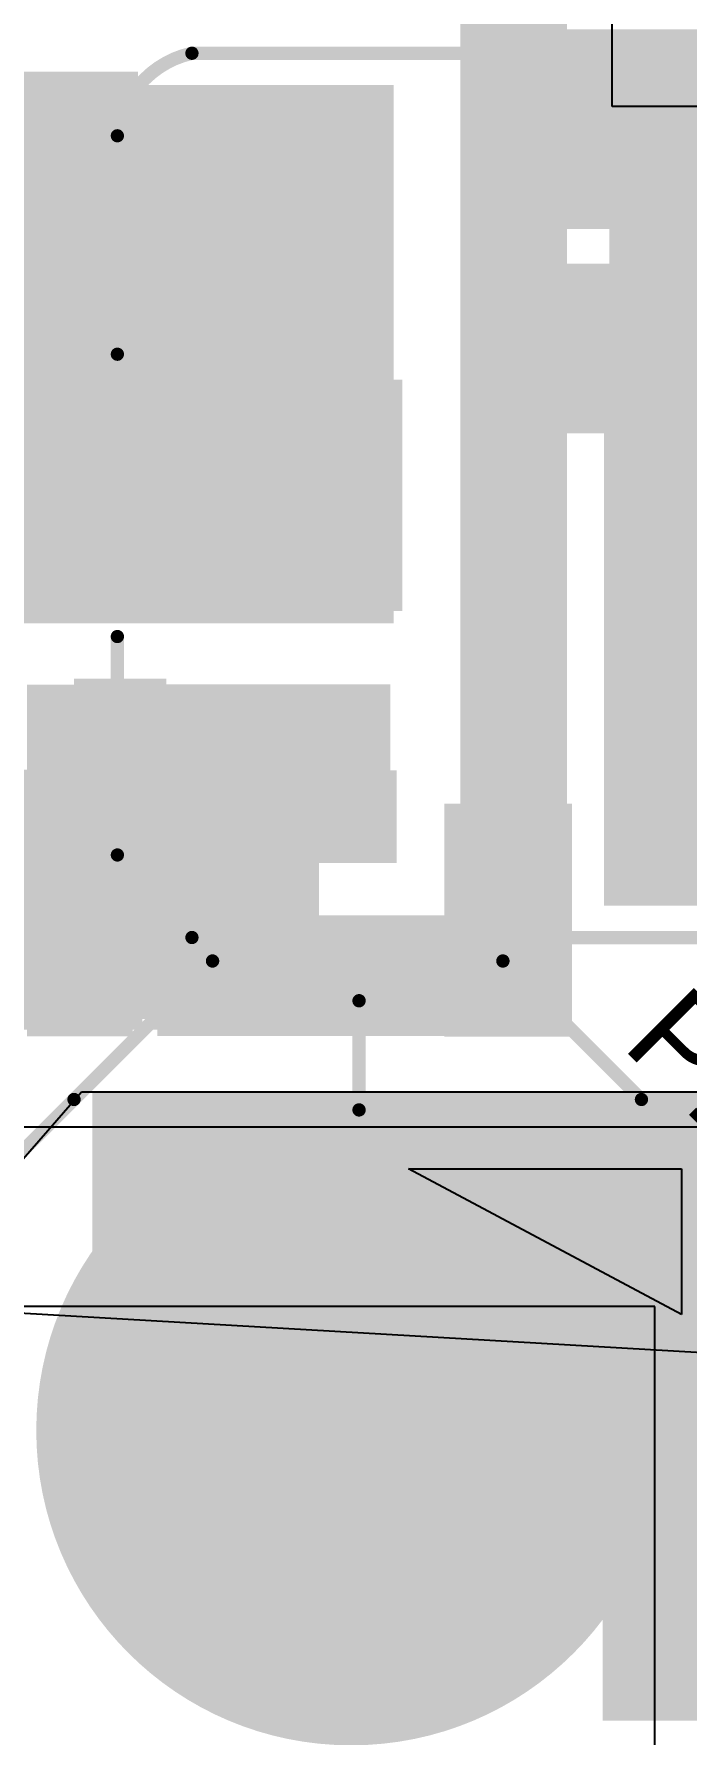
# Model space of a CAD drawing. Header units: millimetres. Extents: x -35.7 to 35.7, y -3.2 to 68.2.
# Drawn here: x -6.76 to -0.53, y 42.48 to 58.7 of the extents above; entities that cross this region are included whole.
import ezdxf

# ---------------------------------------------------------------- set-up
doc = ezdxf.new("R2010")
doc.units = ezdxf.units.MM
for name, color, linetype in [('BottomLayer', 5, 'Continuous'), ('BottomPaste', 16, 'Continuous'), ('BottomSolder', 6, 'Continuous'), ('Mechanical2', 216, 'Continuous'), ('MultiLayer', 9, 'Continuous'), ('PadHoleLayer', 156, 'Continuous'), ('TopLayer', 1, 'Continuous'), ('TopOverlay', 2, 'Continuous'), ('TopPaste', 8, 'Continuous'), ('TopSolder', 216, 'Continuous'), ('ViaHoleLayer', 16, 'Continuous')]:
    doc.layers.add(name, color=color, linetype=linetype)
doc.styles.add('Arial', font='', dxfattribs={"height": 0.2})
doc.styles.get('Arial').set_extended_font_data('Arial')

# ---------------------------------------------------------------- blocks, each defined once
blk = doc.blocks.new('EEEFT1H221AP_33')
at = {"layer": 'TopLayer'}
for points in [[(-5.55, 1), (-1.55, 1), (-1.55, -1), (-5.55, -1)], [(1.55, 1), (5.55, 1), (5.55, -1), (1.55, -1)]]:
    blk.add_hatch(color=1, dxfattribs=at).paths.add_polyline_path(points)
at = {"layer": 'TopPaste'}
for points in [[(-5.55, 1), (-1.55, 1), (-1.55, -1), (-5.55, -1)], [(1.55, 1), (5.55, 1), (5.55, -1), (1.55, -1)]]:
    blk.add_hatch(color=8, dxfattribs=at).paths.add_polyline_path(points)
at = {"layer": 'TopSolder'}
for points in [[(-5.652, 1.102), (-1.448, 1.102), (-1.448, -1.102), (-5.652, -1.102)], [(1.448, 1.102), (5.652, 1.102), (5.652, -1.102), (1.448, -1.102)]]:
    blk.add_hatch(color=216, dxfattribs=at).paths.add_polyline_path(points)
at = {"layer": 'TopOverlay', "const_width": 0.127}
for points in [[(-2.413, 4.216), (-4.191, 2.438)], [(3.454, 4.216), (-2.413, 4.216)], [(4.166, 3.429), (4.166, 1.346)], [(-4.191, 2.438), (-4.191, 1.27)], [(-4.674, 1.702), (-4.674, 1.245)], [(-4.445, 1.473), (-4.902, 1.473)], [(-4.191, -1.27), (-4.191, -2.438)], [(4.166, -1.346), (4.166, -3.429)], [(-2.413, -4.216), (-4.191, -2.438)], [(3.454, -4.216), (-2.413, -4.216)]]:
    blk.add_lwpolyline(points, dxfattribs=at)
at = {"layer": 'TopOverlay', "const_width": 0.0635}
for points in [[(-2.445, 4.216, 1), (-2.381, 4.216, 1)], [(-2.445, 4.216, 1), (-2.381, 4.216, 1)], [(3.423, 4.216, 1), (3.486, 4.216, 1)], [(3.423, 4.216, 1), (3.486, 4.216, 1)], [(4.134, 3.429, 1), (4.197, 3.429, 1)], [(4.134, 3.429, 1), (4.197, 3.429, 1)], [(-4.223, 2.438, 1), (-4.159, 2.438, 1)], [(-4.223, 2.438, 1), (-4.159, 2.438, 1)], [(-4.705, 1.702, 1), (-4.642, 1.702, 1)], [(-4.934, 1.473, 1), (-4.87, 1.473, 1)], [(-4.477, 1.473, 1), (-4.413, 1.473, 1)], [(-4.705, 1.245, 1), (-4.642, 1.245, 1)], [(-4.223, 1.27, 1), (-4.159, 1.27, 1)], [(4.134, 1.346, 1), (4.197, 1.346, 1)], [(-4.223, -1.27, 1), (-4.159, -1.27, 1)], [(4.134, -1.346, 1), (4.197, -1.346, 1)], [(-4.223, -2.438, 1), (-4.159, -2.438, 1)], [(-4.223, -2.438, 1), (-4.159, -2.438, 1)], [(4.134, -3.429, 1), (4.197, -3.429, 1)], [(4.134, -3.429, 1), (4.197, -3.429, 1)], [(-2.445, -4.216, 1), (-2.381, -4.216, 1)], [(-2.445, -4.216, 1), (-2.381, -4.216, 1)], [(3.423, -4.216, 1), (3.486, -4.216, 1)], [(3.423, -4.216, 1), (3.486, -4.216, 1)]]:
    blk.add_lwpolyline(points, format="xyb", close=True, dxfattribs=at)
at = {"layer": 'TopOverlay', "const_width": 0.127}
for points in [[(3.454, 4.216, -0.31993), (4.166, 3.429)], [(4.166, -3.429, -0.31993), (3.454, -4.216)]]:
    blk.add_lwpolyline(points, format="xyb", dxfattribs=at)
blk = doc.blocks.new('C__0805_B_73')
at = {"layer": 'BottomLayer'}
for points in [[(-1.524, 0.762), (-0.508, 0.762), (-0.508, -0.762), (-1.524, -0.762)], [(0.508, 0.762), (1.524, 0.762), (1.524, -0.762), (0.508, -0.762)]]:
    blk.add_hatch(color=5, dxfattribs=at).paths.add_polyline_path(points)
at = {"layer": 'BottomPaste'}
for points in [[(-1.524, 0.762), (-0.508, 0.762), (-0.508, -0.762), (-1.524, -0.762)], [(0.508, 0.762), (1.524, 0.762), (1.524, -0.762), (0.508, -0.762)]]:
    blk.add_hatch(color=16, dxfattribs=at).paths.add_polyline_path(points)
at = {"layer": 'BottomSolder'}
for points in [[(-1.594, 0.832), (-0.438, 0.832), (-0.438, -0.832), (-1.594, -0.832)], [(0.438, 0.832), (1.594, 0.832), (1.594, -0.832), (0.438, -0.832)]]:
    blk.add_hatch(color=6, dxfattribs=at).paths.add_polyline_path(points)
blk = doc.blocks.new('CAP_0603_B_116')
at = {"layer": 'BottomLayer'}
for points in [[(-1.143, -0.445), (-1.143, 0.445), (-0.381, 0.445), (-0.381, -0.445)], [(0.381, -0.445), (0.381, 0.445), (1.143, 0.445), (1.143, -0.445)]]:
    blk.add_hatch(color=5, dxfattribs=at).paths.add_polyline_path(points)
at = {"layer": 'BottomPaste'}
for points in [[(-1.143, -0.445), (-1.143, 0.445), (-0.381, 0.445), (-0.381, -0.445)], [(0.381, -0.445), (0.381, 0.445), (1.143, 0.445), (1.143, -0.445)]]:
    blk.add_hatch(color=16, dxfattribs=at).paths.add_polyline_path(points)
at = {"layer": 'BottomSolder'}
for points in [[(-1.203, -0.504), (-1.203, 0.504), (-0.321, 0.504), (-0.321, -0.504)], [(0.321, -0.504), (0.321, 0.504), (1.203, 0.504), (1.203, -0.504)]]:
    blk.add_hatch(color=6, dxfattribs=at).paths.add_polyline_path(points)
blk = doc.blocks.new('CAP_0603_B_117')
at = {"layer": 'BottomLayer'}
for points in [[(-1.143, -0.445), (-1.143, 0.445), (-0.381, 0.445), (-0.381, -0.445)], [(0.381, -0.445), (0.381, 0.445), (1.143, 0.445), (1.143, -0.445)]]:
    blk.add_hatch(color=5, dxfattribs=at).paths.add_polyline_path(points)
at = {"layer": 'BottomPaste'}
for points in [[(-1.143, -0.445), (-1.143, 0.445), (-0.381, 0.445), (-0.381, -0.445)], [(0.381, -0.445), (0.381, 0.445), (1.143, 0.445), (1.143, -0.445)]]:
    blk.add_hatch(color=16, dxfattribs=at).paths.add_polyline_path(points)
at = {"layer": 'BottomSolder'}
for points in [[(-1.203, -0.504), (-1.203, 0.504), (-0.321, 0.504), (-0.321, -0.504)], [(0.321, -0.504), (0.321, 0.504), (1.203, 0.504), (1.203, -0.504)]]:
    blk.add_hatch(color=6, dxfattribs=at).paths.add_polyline_path(points)
blk = doc.blocks.new('2158_138')
at = {"layer": 'BottomLayer'}
h = blk.add_hatch(color=5, dxfattribs=at)
edge = h.paths.add_edge_path()
edge.add_arc((-3.6, 0), 2.9, 0, 360)
h = blk.add_hatch(color=5, dxfattribs=at)
edge = h.paths.add_edge_path()
edge.add_arc((3.6, 0), 2.9, 0, 360)
at = {"layer": 'BottomSolder'}
h = blk.add_hatch(color=6, dxfattribs=at)
edge = h.paths.add_edge_path()
edge.add_arc((-3.6, 0), 3.002, 0, 360)
h = blk.add_hatch(color=6, dxfattribs=at)
edge = h.paths.add_edge_path()
edge.add_arc((3.6, 0), 3.002, 0, 360)
at = {"layer": 'MultiLayer'}
h = blk.add_hatch(color=9, dxfattribs=at)
edge = h.paths.add_edge_path()
edge.add_arc((-3.6, 0), 2.9, 0, 360)
h = blk.add_hatch(color=9, dxfattribs=at)
edge = h.paths.add_edge_path()
edge.add_arc((3.6, 0), 2.9, 0, 360)
at = {"layer": 'PadHoleLayer'}
h = blk.add_hatch(color=156, dxfattribs=at)
edge = h.paths.add_edge_path()
edge.add_arc((-3.6, 0), 2.3, 0, 360)
h = blk.add_hatch(color=156, dxfattribs=at)
edge = h.paths.add_edge_path()
edge.add_arc((3.6, 0), 2.3, 0, 360)
at = {"layer": 'TopLayer'}
h = blk.add_hatch(color=1, dxfattribs=at)
edge = h.paths.add_edge_path()
edge.add_arc((-3.6, 0), 2.9, 0, 360)
h = blk.add_hatch(color=1, dxfattribs=at)
edge = h.paths.add_edge_path()
edge.add_arc((3.6, 0), 2.9, 0, 360)
at = {"layer": 'TopSolder'}
h = blk.add_hatch(color=216, dxfattribs=at)
edge = h.paths.add_edge_path()
edge.add_arc((-3.6, 0), 3.002, 0, 360)
h = blk.add_hatch(color=216, dxfattribs=at)
edge = h.paths.add_edge_path()
edge.add_arc((3.6, 0), 3.002, 0, 360)
at = {"layer": 'TopOverlay', "const_width": 0.127}
for points in [[(-6.756, 2.769), (-5.334, 4.191)], [(7.899, 4.191), (-5.334, 4.191)], [(7.899, -4.064), (7.899, 4.191)], [(-8.077, 1.448), (-6.756, 2.769)], [(-8.077, -1.321), (-8.077, 1.448)], [(7.188, -0.446), (7.188, 0.596)], [(-6.657, 0.076), (-7.698, 0.076)], [(7.698, 0.076), (6.657, 0.076)], [(-6.756, -2.642), (-8.077, -1.321)], [(-5.334, -4.064), (-6.756, -2.642)], [(7.899, -4.064), (-5.334, -4.064)]]:
    blk.add_lwpolyline(points, dxfattribs=at)
at = {"layer": 'TopOverlay', "const_width": 0.0635}
for points in [[(-5.366, 4.191, 1), (-5.302, 4.191, 1)], [(-5.366, 4.191, 1), (-5.302, 4.191, 1)], [(7.868, 4.191, 1), (7.931, 4.191, 1)], [(7.868, 4.191, 1), (7.931, 4.191, 1)], [(-6.788, 2.769, 1), (-6.725, 2.769, 1)], [(-6.788, 2.769, 1), (-6.725, 2.769, 1)], [(-8.109, 1.448, 1), (-8.045, 1.448, 1)], [(-8.109, 1.448, 1), (-8.045, 1.448, 1)], [(7.156, 0.596, 1), (7.22, 0.596, 1)], [(-7.73, 0.076, 1), (-7.666, 0.076, 1)], [(-6.689, 0.076, 1), (-6.625, 0.076, 1)], [(6.625, 0.076, 1), (6.689, 0.076, 1)], [(7.666, 0.076, 1), (7.73, 0.076, 1)], [(7.156, -0.446, 1), (7.22, -0.446, 1)], [(-8.109, -1.321, 1), (-8.045, -1.321, 1)], [(-8.109, -1.321, 1), (-8.045, -1.321, 1)], [(-6.788, -2.642, 1), (-6.725, -2.642, 1)], [(-6.788, -2.642, 1), (-6.725, -2.642, 1)], [(-5.366, -4.064, 1), (-5.302, -4.064, 1)], [(-5.366, -4.064, 1), (-5.302, -4.064, 1)], [(7.868, -4.064, 1), (7.931, -4.064, 1)], [(7.868, -4.064, 1), (7.931, -4.064, 1)]]:
    blk.add_lwpolyline(points, format="xyb", close=True, dxfattribs=at)
blk = doc.blocks.new('TPS60150DRVR_B_165')
at = {"layer": 'BottomLayer'}
for points in [[(-1.2, 0.8), (-0.75, 0.8), (-0.75, 0.5), (-1.2, 0.5)], [(-0.5, 0.8), (0.5, 0.8), (0.5, -0.8), (-0.5, -0.8)], [(0.75, 0.8), (1.2, 0.8), (1.2, 0.5), (0.75, 0.5)], [(-1.2, 0.15), (-0.75, 0.15), (-0.75, -0.15), (-1.2, -0.15)], [(0.75, 0.15), (1.2, 0.15), (1.2, -0.15), (0.75, -0.15)], [(-1.2, -0.5), (-0.75, -0.5), (-0.75, -0.8), (-1.2, -0.8)], [(0.75, -0.5), (1.2, -0.5), (1.2, -0.8), (0.75, -0.8)]]:
    blk.add_hatch(color=5, dxfattribs=at).paths.add_polyline_path(points)
at = {"layer": 'BottomPaste'}
for points in [[(-1.2, 0.8), (-0.75, 0.8), (-0.75, 0.5), (-1.2, 0.5)], [(-0.5, 0.8), (0.5, 0.8), (0.5, -0.8), (-0.5, -0.8)], [(0.75, 0.8), (1.2, 0.8), (1.2, 0.5), (0.75, 0.5)], [(-1.2, 0.15), (-0.75, 0.15), (-0.75, -0.15), (-1.2, -0.15)], [(0.75, 0.15), (1.2, 0.15), (1.2, -0.15), (0.75, -0.15)], [(-1.2, -0.5), (-0.75, -0.5), (-0.75, -0.8), (-1.2, -0.8)], [(0.75, -0.5), (1.2, -0.5), (1.2, -0.8), (0.75, -0.8)]]:
    blk.add_hatch(color=16, dxfattribs=at).paths.add_polyline_path(points)
at = {"layer": 'BottomSolder'}
for points in [[(-1.302, 0.902), (-0.648, 0.902), (-0.648, 0.398), (-1.302, 0.398)], [(-0.602, 0.902), (0.602, 0.902), (0.602, -0.902), (-0.602, -0.902)], [(0.648, 0.902), (1.302, 0.902), (1.302, 0.398), (0.648, 0.398)], [(-1.302, 0.252), (-0.648, 0.252), (-0.648, -0.252), (-1.302, -0.252)], [(0.648, 0.252), (1.302, 0.252), (1.302, -0.252), (0.648, -0.252)], [(-1.302, -0.398), (-0.648, -0.398), (-0.648, -0.902), (-1.302, -0.902)], [(0.648, -0.398), (1.302, -0.398), (1.302, -0.902), (0.648, -0.902)]]:
    blk.add_hatch(color=6, dxfattribs=at).paths.add_polyline_path(points)

msp = doc.modelspace()

# ---------------------------------------------------------------- hatches: boundary and pattern name
at = {"layer": 'BottomLayer'}
for points in [[(-1.829, 56.845), (7.328, 56.845), (7.328, 58.75), (-1.829, 58.75)], [(-9.042, 53.67), (-5.766, 53.67), (-5.766, 58.344), (-9.042, 58.344)], [(-1.702, 55.321), (5.588, 55.321), (5.588, 56.515), (-1.702, 56.515)], [(-1.321, 50.394), (2.007, 50.394), (2.007, 55.804), (-1.321, 55.804)], [(-6.825, 49.148), (-5.817, 49.148), (-5.817, 52.501), (-6.825, 52.501)], [(-5.867, 50.902), (-3.358, 50.902), (-3.358, 52.502), (-5.867, 52.502)], [(-5.156, 50.605), (-5.156, 51.638), (-5.957, 51.638), (-5.957, 50.605)], [(-1.626, 49.143), (-1.626, 51.366), (-2.845, 51.366), (-2.845, 49.143)], [(-4.216, 49.149), (-1.626, 49.149), (-1.626, 50.301), (-4.216, 50.301)], [(-5.581, 49.149), (-3.358, 49.149), (-3.358, 49.759), (-5.581, 49.759)], [(-6.202, 45.314), (7.112, 45.314), (7.112, 48.616), (-6.202, 48.616)], [(-1.089, 45.314), (4.521, 45.314), (4.521, 47.904), (-1.089, 47.904)], [(2.134, 42.621), (2.134, 45.517), (-1.334, 45.517), (-1.334, 42.621)]]:
    msp.add_hatch(color=5, dxfattribs=at).paths.add_polyline_path(points)
h = msp.add_hatch(color=5, dxfattribs=at)
edge = h.paths.add_edge_path()
edge.add_arc((-0.691, 58.395), 0.3, 0, 360)
h = msp.add_hatch(color=5, dxfattribs=at)
edge = h.paths.add_edge_path()
edge.add_arc((-6.43, 57.702), 0.3, 0, 360)
h = msp.add_hatch(color=5, dxfattribs=at)
edge = h.paths.add_edge_path()
edge.add_arc((-6.43, 57.018), 0.3, 0, 360)
h = msp.add_hatch(color=5, dxfattribs=at)
edge = h.paths.add_edge_path()
edge.add_arc((-6.43, 56.334), 0.3, 0, 360)
h = msp.add_hatch(color=5, dxfattribs=at)
edge = h.paths.add_edge_path()
edge.add_arc((-6.43, 55.65), 0.3, 0, 360)
h = msp.add_hatch(color=5, dxfattribs=at)
edge = h.paths.add_edge_path()
edge.add_arc((-6.43, 54.962), 0.3, 0, 360)
h = msp.add_hatch(color=5, dxfattribs=at)
edge = h.paths.add_edge_path()
edge.add_arc((-0.854, 54.428), 0.3, 0, 360)
h = msp.add_hatch(color=5, dxfattribs=at)
edge = h.paths.add_edge_path()
edge.add_arc((-6.43, 54.279), 0.3, 0, 360)
h = msp.add_hatch(color=5, dxfattribs=at)
edge = h.paths.add_edge_path()
edge.add_arc((-0.854, 53.668), 0.3, 0, 360)
h = msp.add_hatch(color=5, dxfattribs=at)
edge = h.paths.add_edge_path()
edge.add_arc((-0.854, 52.934), 0.3, 0, 360)
h = msp.add_hatch(color=5, dxfattribs=at)
edge = h.paths.add_edge_path()
edge.add_arc((-6.452, 52.197), 0.3, 0, 360)
h = msp.add_hatch(color=5, dxfattribs=at)
edge = h.paths.add_edge_path()
edge.add_arc((-0.854, 52.25), 0.3, 0, 360)
h = msp.add_hatch(color=5, dxfattribs=at)
edge = h.paths.add_edge_path()
edge.add_arc((-0.854, 51.566), 0.3, 0, 360)
h = msp.add_hatch(color=5, dxfattribs=at)
edge = h.paths.add_edge_path()
edge.add_arc((-2.184, 50.851), 0.3, 0, 360)
h = msp.add_hatch(color=5, dxfattribs=at)
edge = h.paths.add_edge_path()
edge.add_arc((-0.854, 50.882), 0.3, 0, 360)
h = msp.add_hatch(color=5, dxfattribs=at)
edge = h.paths.add_edge_path()
edge.add_arc((-4.699, 50.401), 0.3, 0, 360)
at = {"layer": 'BottomSolder'}
h = msp.add_hatch(color=6, dxfattribs=at)
edge = h.paths.add_edge_path()
edge.add_arc((-0.691, 58.395), 0.15, 0, 360)
h = msp.add_hatch(color=6, dxfattribs=at)
edge = h.paths.add_edge_path()
edge.add_arc((-6.43, 57.702), 0.15, 0, 360)
h = msp.add_hatch(color=6, dxfattribs=at)
edge = h.paths.add_edge_path()
edge.add_arc((-6.43, 57.018), 0.15, 0, 360)
h = msp.add_hatch(color=6, dxfattribs=at)
edge = h.paths.add_edge_path()
edge.add_arc((-6.43, 56.334), 0.15, 0, 360)
h = msp.add_hatch(color=6, dxfattribs=at)
edge = h.paths.add_edge_path()
edge.add_arc((-6.43, 55.65), 0.15, 0, 360)
h = msp.add_hatch(color=6, dxfattribs=at)
edge = h.paths.add_edge_path()
edge.add_arc((-6.43, 54.962), 0.15, 0, 360)
h = msp.add_hatch(color=6, dxfattribs=at)
edge = h.paths.add_edge_path()
edge.add_arc((-0.854, 54.428), 0.15, 0, 360)
h = msp.add_hatch(color=6, dxfattribs=at)
edge = h.paths.add_edge_path()
edge.add_arc((-6.43, 54.279), 0.15, 0, 360)
h = msp.add_hatch(color=6, dxfattribs=at)
edge = h.paths.add_edge_path()
edge.add_arc((-0.854, 53.668), 0.15, 0, 360)
h = msp.add_hatch(color=6, dxfattribs=at)
edge = h.paths.add_edge_path()
edge.add_arc((-0.854, 52.934), 0.15, 0, 360)
h = msp.add_hatch(color=6, dxfattribs=at)
edge = h.paths.add_edge_path()
edge.add_arc((-0.854, 52.25), 0.15, 0, 360)
h = msp.add_hatch(color=6, dxfattribs=at)
edge = h.paths.add_edge_path()
edge.add_arc((-6.452, 52.197), 0.15, 0, 360)
h = msp.add_hatch(color=6, dxfattribs=at)
edge = h.paths.add_edge_path()
edge.add_arc((-0.854, 51.566), 0.15, 0, 360)
h = msp.add_hatch(color=6, dxfattribs=at)
edge = h.paths.add_edge_path()
edge.add_arc((-2.184, 50.851), 0.15, 0, 360)
h = msp.add_hatch(color=6, dxfattribs=at)
edge = h.paths.add_edge_path()
edge.add_arc((-0.854, 50.882), 0.15, 0, 360)
h = msp.add_hatch(color=6, dxfattribs=at)
edge = h.paths.add_edge_path()
edge.add_arc((-4.699, 50.401), 0.15, 0, 360)
at = {"layer": 'TopLayer'}
h = msp.add_hatch(color=1, dxfattribs=at)
edge = h.paths.add_edge_path()
edge.add_arc((-0.691, 58.395), 0.3, 0, 360)
for points in [[(-8.077, 53.086), (-3.327, 53.086), (-3.327, 58.217), (-8.077, 58.217)], [(-1.27, 51.943), (4.639, 51.943), (4.639, 57.582), (-1.27, 57.582)], [(-1.27, 50.394), (3.632, 50.394), (3.632, 52.883), (-1.27, 52.883)], [(-9.728, 49.313), (-4.039, 49.313), (-4.039, 51.689), (-9.728, 51.689)]]:
    msp.add_hatch(color=1, dxfattribs=at).paths.add_polyline_path(points)
h = msp.add_hatch(color=1, dxfattribs=at)
edge = h.paths.add_edge_path()
edge.add_arc((-6.43, 57.702), 0.3, 0, 360)
h = msp.add_hatch(color=1, dxfattribs=at)
edge = h.paths.add_edge_path()
edge.add_arc((-6.43, 57.018), 0.3, 0, 360)
h = msp.add_hatch(color=1, dxfattribs=at)
edge = h.paths.add_edge_path()
edge.add_arc((-6.43, 56.334), 0.3, 0, 360)
h = msp.add_hatch(color=1, dxfattribs=at)
edge = h.paths.add_edge_path()
edge.add_arc((-6.43, 55.65), 0.3, 0, 360)
h = msp.add_hatch(color=1, dxfattribs=at)
edge = h.paths.add_edge_path()
edge.add_arc((-6.43, 54.962), 0.3, 0, 360)
h = msp.add_hatch(color=1, dxfattribs=at)
edge = h.paths.add_edge_path()
edge.add_arc((-0.854, 54.428), 0.3, 0, 360)
h = msp.add_hatch(color=1, dxfattribs=at)
edge = h.paths.add_edge_path()
edge.add_arc((-6.43, 54.279), 0.3, 0, 360)
h = msp.add_hatch(color=1, dxfattribs=at)
edge = h.paths.add_edge_path()
edge.add_arc((-0.854, 53.668), 0.3, 0, 360)
h = msp.add_hatch(color=1, dxfattribs=at)
edge = h.paths.add_edge_path()
edge.add_arc((-0.854, 52.934), 0.3, 0, 360)
h = msp.add_hatch(color=1, dxfattribs=at)
edge = h.paths.add_edge_path()
edge.add_arc((-6.452, 52.197), 0.3, 0, 360)
h = msp.add_hatch(color=1, dxfattribs=at)
edge = h.paths.add_edge_path()
edge.add_arc((-0.854, 52.25), 0.3, 0, 360)
h = msp.add_hatch(color=1, dxfattribs=at)
edge = h.paths.add_edge_path()
edge.add_arc((-0.854, 51.566), 0.3, 0, 360)
h = msp.add_hatch(color=1, dxfattribs=at)
edge = h.paths.add_edge_path()
edge.add_arc((-2.184, 50.851), 0.3, 0, 360)
h = msp.add_hatch(color=1, dxfattribs=at)
edge = h.paths.add_edge_path()
edge.add_arc((-0.854, 50.882), 0.3, 0, 360)
h = msp.add_hatch(color=1, dxfattribs=at)
edge = h.paths.add_edge_path()
edge.add_arc((-4.699, 50.401), 0.3, 0, 360)
at = {"layer": 'TopSolder'}
h = msp.add_hatch(color=216, dxfattribs=at)
edge = h.paths.add_edge_path()
edge.add_arc((-0.691, 58.395), 0.15, 0, 360)
h = msp.add_hatch(color=216, dxfattribs=at)
edge = h.paths.add_edge_path()
edge.add_arc((-6.43, 57.702), 0.15, 0, 360)
h = msp.add_hatch(color=216, dxfattribs=at)
edge = h.paths.add_edge_path()
edge.add_arc((-6.43, 57.018), 0.15, 0, 360)
h = msp.add_hatch(color=216, dxfattribs=at)
edge = h.paths.add_edge_path()
edge.add_arc((-6.43, 56.334), 0.15, 0, 360)
h = msp.add_hatch(color=216, dxfattribs=at)
edge = h.paths.add_edge_path()
edge.add_arc((-6.43, 55.65), 0.15, 0, 360)
h = msp.add_hatch(color=216, dxfattribs=at)
edge = h.paths.add_edge_path()
edge.add_arc((-6.43, 54.962), 0.15, 0, 360)
h = msp.add_hatch(color=216, dxfattribs=at)
edge = h.paths.add_edge_path()
edge.add_arc((-0.854, 54.428), 0.15, 0, 360)
h = msp.add_hatch(color=216, dxfattribs=at)
edge = h.paths.add_edge_path()
edge.add_arc((-6.43, 54.279), 0.15, 0, 360)
h = msp.add_hatch(color=216, dxfattribs=at)
edge = h.paths.add_edge_path()
edge.add_arc((-0.854, 53.668), 0.15, 0, 360)
h = msp.add_hatch(color=216, dxfattribs=at)
edge = h.paths.add_edge_path()
edge.add_arc((-0.854, 52.934), 0.15, 0, 360)
h = msp.add_hatch(color=216, dxfattribs=at)
edge = h.paths.add_edge_path()
edge.add_arc((-0.854, 52.25), 0.15, 0, 360)
h = msp.add_hatch(color=216, dxfattribs=at)
edge = h.paths.add_edge_path()
edge.add_arc((-6.452, 52.197), 0.15, 0, 360)
h = msp.add_hatch(color=216, dxfattribs=at)
edge = h.paths.add_edge_path()
edge.add_arc((-0.854, 51.566), 0.15, 0, 360)
h = msp.add_hatch(color=216, dxfattribs=at)
edge = h.paths.add_edge_path()
edge.add_arc((-2.184, 50.851), 0.15, 0, 360)
h = msp.add_hatch(color=216, dxfattribs=at)
edge = h.paths.add_edge_path()
edge.add_arc((-0.854, 50.882), 0.15, 0, 360)
h = msp.add_hatch(color=216, dxfattribs=at)
edge = h.paths.add_edge_path()
edge.add_arc((-4.699, 50.401), 0.15, 0, 360)
at = {"layer": 'ViaHoleLayer'}
h = msp.add_hatch(color=16, dxfattribs=at)
edge = h.paths.add_edge_path()
edge.add_arc((-0.691, 58.395), 0.15, 0, 360)
h = msp.add_hatch(color=16, dxfattribs=at)
edge = h.paths.add_edge_path()
edge.add_arc((-6.43, 57.702), 0.15, 0, 360)
h = msp.add_hatch(color=16, dxfattribs=at)
edge = h.paths.add_edge_path()
edge.add_arc((-6.43, 57.018), 0.15, 0, 360)
h = msp.add_hatch(color=16, dxfattribs=at)
edge = h.paths.add_edge_path()
edge.add_arc((-6.43, 56.334), 0.15, 0, 360)
h = msp.add_hatch(color=16, dxfattribs=at)
edge = h.paths.add_edge_path()
edge.add_arc((-6.43, 55.65), 0.15, 0, 360)
h = msp.add_hatch(color=16, dxfattribs=at)
edge = h.paths.add_edge_path()
edge.add_arc((-6.43, 54.962), 0.15, 0, 360)
h = msp.add_hatch(color=16, dxfattribs=at)
edge = h.paths.add_edge_path()
edge.add_arc((-0.854, 54.428), 0.15, 0, 360)
h = msp.add_hatch(color=16, dxfattribs=at)
edge = h.paths.add_edge_path()
edge.add_arc((-6.43, 54.279), 0.15, 0, 360)
h = msp.add_hatch(color=16, dxfattribs=at)
edge = h.paths.add_edge_path()
edge.add_arc((-0.854, 53.668), 0.15, 0, 360)
h = msp.add_hatch(color=16, dxfattribs=at)
edge = h.paths.add_edge_path()
edge.add_arc((-0.854, 52.934), 0.15, 0, 360)
h = msp.add_hatch(color=16, dxfattribs=at)
edge = h.paths.add_edge_path()
edge.add_arc((-0.854, 52.25), 0.15, 0, 360)
h = msp.add_hatch(color=16, dxfattribs=at)
edge = h.paths.add_edge_path()
edge.add_arc((-6.452, 52.197), 0.15, 0, 360)
h = msp.add_hatch(color=16, dxfattribs=at)
edge = h.paths.add_edge_path()
edge.add_arc((-0.854, 51.566), 0.15, 0, 360)
h = msp.add_hatch(color=16, dxfattribs=at)
edge = h.paths.add_edge_path()
edge.add_arc((-2.184, 50.851), 0.15, 0, 360)
h = msp.add_hatch(color=16, dxfattribs=at)
edge = h.paths.add_edge_path()
edge.add_arc((-0.854, 50.882), 0.15, 0, 360)
h = msp.add_hatch(color=16, dxfattribs=at)
edge = h.paths.add_edge_path()
edge.add_arc((-4.699, 50.401), 0.15, 0, 360)

# ---------------------------------------------------------------- linework, layer by layer
at = {"layer": 'BottomLayer'}
for p, q in [((-8.085, 46.576), (-6.304, 48.616)), ((-6.304, 48.616), (3.634, 48.616)), ((-0.584, 46.495), (-3.185, 47.882)), ((-3.185, 47.882), (-0.584, 47.882)), ((-0.584, 47.882), (-0.584, 46.495)), ((1.727, 46.004), (-8.085, 46.576)), ((-0.838, 46.569), (-8.077, 46.569)), ((-0.838, 42.139), (-0.838, 46.569))]:
    msp.add_line(p, q, dxfattribs=at)
for points, const_width in [([(-5.936, 52.067), (-5.936, 52.13)], 0.559), ([(-6.327, 50.39), (-5.954, 50.763)], 0.254), ([(-6.327, 50.113), (-6.327, 50.39)], 0.559), ([(-4.887, 50.213), (-4.699, 50.401)], 0.305), ([(-4.757, 50.401), (-4.699, 50.401)], 0.254), ([(-5.352, 50.113), (-5.127, 50.113)], 0.305), ([(-5.352, 50.113), (-5.329, 50.136)], 0.254)]:
    msp.add_lwpolyline(points, dxfattribs=dict(at, const_width=const_width))
for points, const_width in [([(-6.076, 52.13, 1), (-5.797, 52.13, 1)], 0.279), ([(-6.076, 52.067, 1), (-5.797, 52.067, 1)], 0.279), ([(-6.018, 50.763, 1), (-5.891, 50.763, 1)], 0.127), ([(-6.467, 50.39, 1), (-6.187, 50.39, 1)], 0.279), ([(-6.391, 50.39, 1), (-6.264, 50.39, 1)], 0.127), ([(-4.82, 50.401, 1), (-4.693, 50.401, 1)], 0.127), ([(-4.775, 50.401, 1), (-4.623, 50.401, 1)], 0.152), ([(-4.763, 50.401, 1), (-4.636, 50.401, 1)], 0.127), ([(-6.467, 50.113, 1), (-6.187, 50.113, 1)], 0.279), ([(-4.963, 50.213, 1), (-4.811, 50.213, 1)], 0.152), ([(-4.963, 50.213, 1), (-4.811, 50.213, 1)], 0.152), ([(-5.428, 50.113, 1), (-5.276, 50.113, 1)], 0.152), ([(-5.416, 50.113, 1), (-5.289, 50.113, 1)], 0.127), ([(-5.393, 50.136, 1), (-5.266, 50.136, 1)], 0.127), ([(-5.203, 50.113, 1), (-5.051, 50.113, 1)], 0.152), ([(-5.203, 50.113, 1), (-5.051, 50.113, 1)], 0.152)]:
    msp.add_lwpolyline(points, format="xyb", close=True, dxfattribs=dict(at, const_width=const_width))
at = {"layer": 'BottomLayer', "const_width": 0.305}
msp.add_lwpolyline([(-4.887, 50.213, -0.198912), (-5.127, 50.113)], format="xyb", dxfattribs=at)
at = {"layer": 'Mechanical2', "const_width": 0.381}
msp.add_lwpolyline([(-30.744, 50.25, -0.267949), (0, 68)], format="xyb", dxfattribs=at)
at = {"layer": 'TopLayer'}
for p, q in [((-1.245, 58.014), (-1.245, 58.903)), ((4.267, 58.014), (-1.245, 58.014)), ((0.279, 48.282), (-8.077, 48.282))]:
    msp.add_line(p, q, dxfattribs=at)
at = {"layer": 'TopLayer', "const_width": 1.016}
msp.add_lwpolyline([(-2.184, 50.851), (-2.184, 59.222)], dxfattribs=at)
at = {"layer": 'TopLayer', "const_width": 0.508}
msp.add_lwpolyline([(-2.438, 50.851, 1), (-1.93, 50.851, 1)], format="xyb", close=True, dxfattribs=at)

# ---------------------------------------------------------------- block references
for name, p, rotation in [('EEEFT1H221AP_33', (-1.797, 54.305), 180), ('C__0805_B_73', (-0.94, 56.49), 270), ('CAP_0603_B_117', (-3.803, 50.479), 90), ('TPS60150DRVR_B_165', (-6.327, 50.113), 180), ('2158_138', (-3.734, 41.788), 270)]:
    msp.add_blockref(name, p, dxfattribs=dict(rotation=rotation))
msp.add_blockref('CAP_0603_B_116', (-6.698, 52.054))

# ---------------------------------------------------------------- texts
at = {"layer": 'TopOverlay', "style": 'Arial'}
msp.add_text('P1', height=0.889, rotation=315, dxfattribs=at).set_placement((-1.165, 49.051))

doc.saveas('drawing.dxf')
